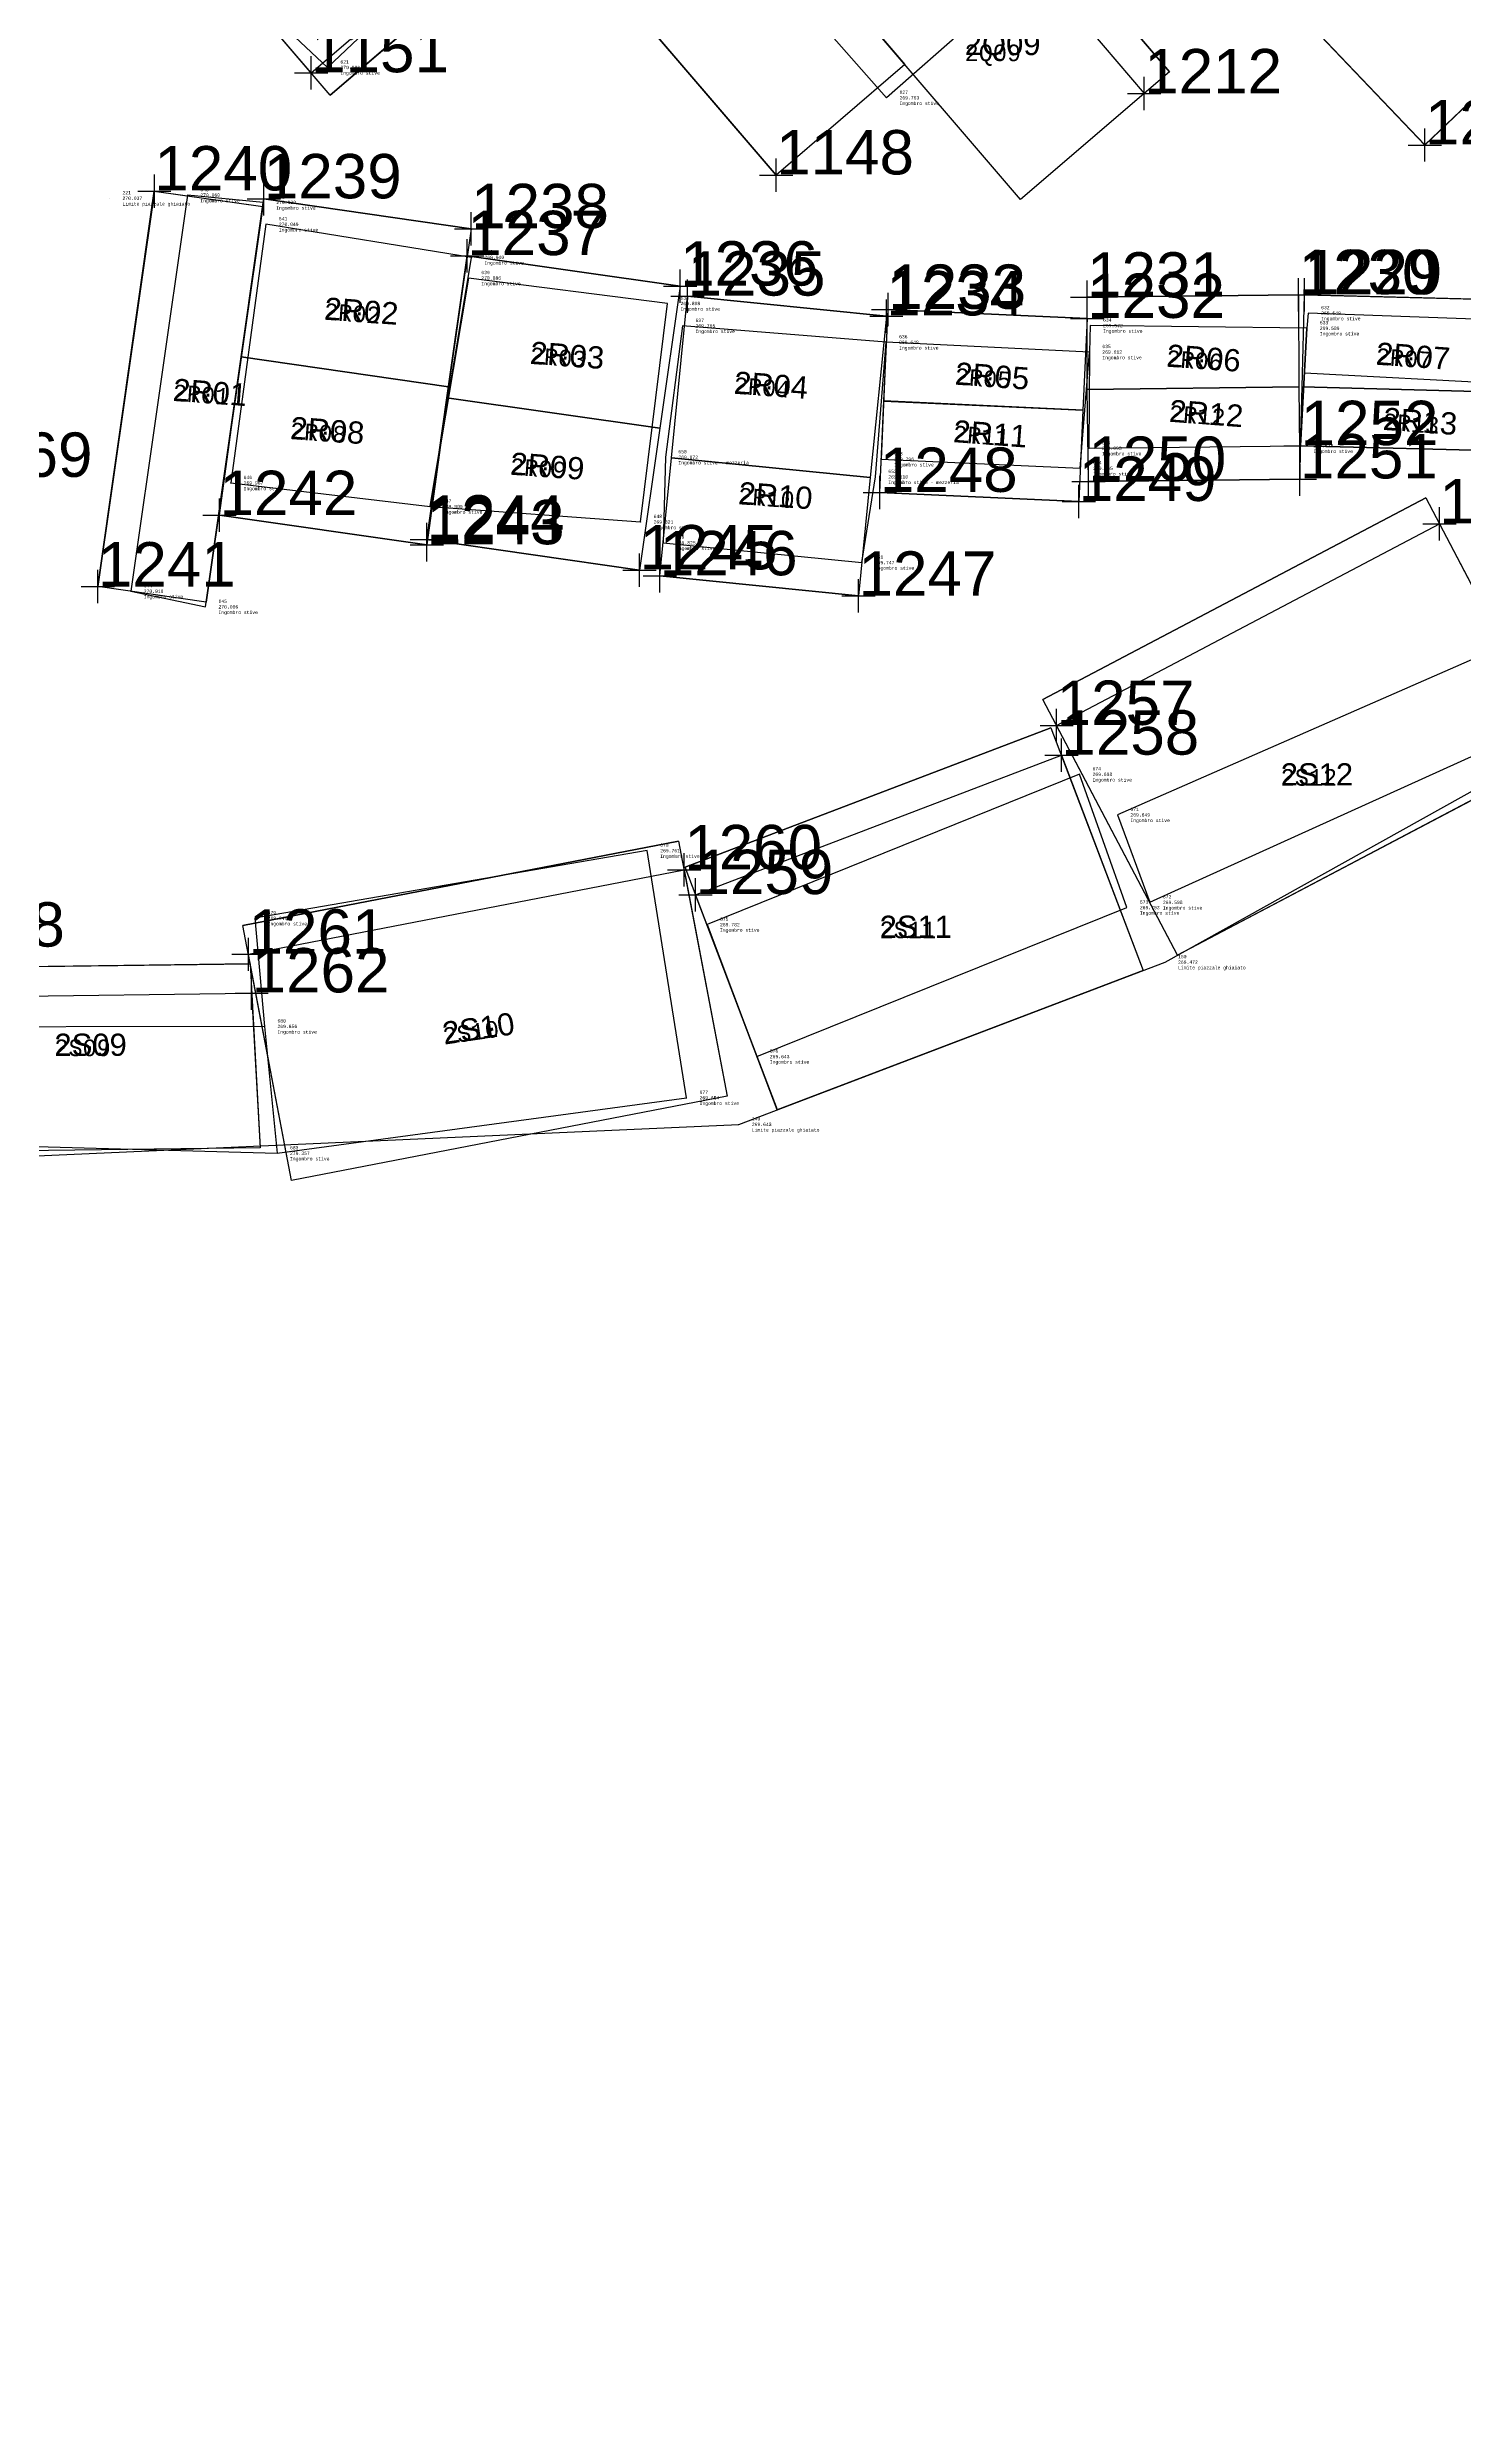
# Model space of a CAD drawing. Extents: x -1000 to 923337, y -63322 to 323191.
# Drawn here: x 329047 to 371611, y -35756 to 34718 of the extents above; entities that cross this region are included whole.
import ezdxf
from ezdxf.enums import TextEntityAlignment as Align

# ---------------------------------------------------------------- set-up
doc = ezdxf.new("R2010")
doc.units = 0
doc.header["$PDMODE"] = 35
doc.header["$PDSIZE"] = 1
for name, color, linetype in [('punti tracciati', 7, 'Continuous'), ('WF nome aree GPS', 7, 'Continuous'), ('WF_ingombro_stive_2', 1, 'Continuous'), ('WF_lato_di_accesso', 40, 'Continuous'), ('WF_nome_aree_GPS', 7, 'Continuous'), ('WF_tracciatura', 30, 'Continuous')]:
    doc.layers.add(name, color=color, linetype=linetype)
for name, color, linetype, lineweight in [('WF ingombro stive 2', 1, 'Continuous', 30), ('WF lato di accesso', 40, 'Continuous', 30), ('WF tracciatura', 30, 'Continuous', 30)]:
    doc.layers.add(name, color=color, linetype=linetype, lineweight=lineweight)
doc.styles.add('FONTSTYLE_1', font='arial.ttf', dxfattribs={"height": 0.2})
doc.styles.add('FONTSTYLE_2', font='arial.ttf', dxfattribs={"height": 0.2})
doc.styles.get("Standard").update_dxf_attribs({"font": 'consola.ttf', "height": 500})

# ---------------------------------------------------------------- blocks, each defined once
blk = doc.blocks.new('rilievo 2')
at = {"color": 8}
for points in [[(309560, -546125, -352), (312778, -542459, -391), (334234, -538070, -628), (348344, -548307, -983), (356892, -554192, -1195), (361959, -553931, -1407), (370204, -546889, -1399), (377957, -551519, -1580), (396391, -562427, -1455), (395427, -574492, -1317), (395026, -585611, -1377), (397751, -587224, -1981), (408367, -589089, -2210), (438006, -587763, -2348), (450817, -582890, -2520), (462675, -576278, -2454)], [(418937, -549298, -1909), (422403, -552975, -1899), (425641, -556017, -1906), (433792, -548296, -2137), (427396, -540363, -2025), (418937, -549298, -1909)], [(436173, -545333, -2119), (444994, -554686, -2254), (442445, -556926, -2228), (434108, -547473, -2086)], [(461050, -565522, -2530), (455004, -565196, -2384)], [(423749, -584822, -2135), (411806, -584847, -1972), (411800, -588289, -2092), (424127, -588631, -1635)]]:
    blk.add_polyline3d(points, dxfattribs=at)
for points in [[(423712, -560071, -1959), (421430, -559852, -1931), (419730, -571749, -1973), (421976, -572218, -1986)], [(429970, -561720, -2052), (423790, -560727, -1943), (422732, -568498, -2024), (428723, -569205, -2083)], [(435862, -563106, -2184), (429876, -562341, -1905), (428723, -569205, -2083), (435053, -569669, -2170)], [(442432, -564272, -2343), (436313, -563779, -2226), (435797, -567724, -2120), (435726, -570294, -2166), (441701, -570888, -2245), (442108, -568315, -2181)], [(455076, -563850, -2402), (448562, -563769, -2420), (448540, -564564, -2380), (448528, -567453, -2298), (454887, -567379, -2353)], [(460884, -567533, -2462), (461050, -565522, -2530), (460958, -563607, -2462), (455116, -563395, -2442), (455076, -563850, -2402), (454887, -567379, -2353)], [(448540, -564564, -2380), (442432, -564272, -2343), (442287, -567785, -2195), (448264, -568057, -2327)], [(460436, -573627, -2465), (449384, -578467, -2342), (450360, -581094, -2394), (461306, -576130, -2496)], [(449669, -581251, -2289), (448246, -577248, -2294), (437050, -581764, -2209), (438546, -585727, -2348)], [(436436, -586966, -2338), (435253, -579541, -2230), (423454, -581572, -2046), (423749, -584822, -2135), (424127, -588631, -1635)]]:
    blk.add_polyline3d(points, close=True, dxfattribs=at)
for p in [(425641, -556017, -1906), (442445, -556926, -2228), (419091, -559946, -1954), (421430, -559852, -1931), (423712, -560071, -1959), (423790, -560727, -1943), (429876, -562341, -1905), (429970, -561720, -2052), (435862, -563106, -2184), (436313, -563779, -2226), (448562, -563769, -2420), (455116, -563395, -2442), (442432, -564272, -2343), (455076, -563850, -2402), (448540, -564564, -2380), (435797, -567724, -2120), (442287, -567785, -2195), (448528, -567453, -2298), (454887, -567379, -2353), (422732, -568498, -2024), (442108, -568315, -2181), (448264, -568057, -2327), (428723, -569205, -2083), (435053, -569669, -2170), (435726, -570294, -2166), (441701, -570888, -2245), (419730, -571749, -1973), (421976, -572218, -1986), (448246, -577248, -2294), (449384, -578467, -2342), (435253, -579541, -2230), (449669, -581251, -2289), (450360, -581094, -2394), (423454, -581572, -2046), (437050, -581764, -2209), (450817, -582890, -2520), (423749, -584822, -2135), (438546, -585727, -2348), (436436, -586966, -2338), (438006, -587763, -2348), (424127, -588631, -1635)]:
    blk.add_point(p, dxfattribs=at)
for s, p in [('621', (426030, -555850, -1906)), ('270.086', (426030, -556017, -1906)), ('Ingombro stive', (426030, -556183, -1906)), ('627', (442834, -556760, -2228)), ('269.763', (442834, -556926, -2228)), ('Ingombro stive', (442834, -557093, -2228)), ('221', (419480, -559780, -1954)), ('270.037', (419480, -559946, -1954)), ('Limite piazzale ghiaiato', (419480, -560113, -1954)), ('643', (421819, -559685, -1931)), ('270.060', (421819, -559852, -1931)), ('Ingombro stive', (421819, -560018, -1931)), ('270.032', (424101, -560071, -1959)), ('642', (424101, -559904, -1959)), ('Ingombro stive', (424101, -560237, -1959)), ('270.049', (424179, -560727, -1943)), ('641', (424179, -560560, -1943)), ('Ingombro stive', (424179, -560894, -1943)), ('269.940', (430359, -561720, -2052)), ('640', (430359, -561553, -2052)), ('639', (430265, -562175, -1905)), ('270.086', (430265, -562341, -1905)), ('Ingombro stive', (430359, -561887, -2052)), ('Ingombro stive', (430265, -562508, -1905)), ('269.808', (436251, -563106, -2184)), ('638', (436251, -562939, -2184)), ('Ingombro stive', (436251, -563273, -2184)), ('637', (436702, -563612, -2226)), ('269.765', (436702, -563779, -2226)), ('634', (448951, -563602, -2420)), ('269.572', (448951, -563769, -2420)), ('633', (455465, -563684, -2402)), ('269.549', (455505, -563395, -2442)), ('632', (455505, -563228, -2442)), ('Ingombro stive', (455505, -563561, -2442)), ('Ingombro stive', (436702, -563946, -2226)), ('269.648', (442821, -564272, -2343)), ('636', (442821, -564105, -2343)), ('Ingombro stive', (442821, -564439, -2343)), ('635', (448929, -564397, -2380)), ('Ingombro stive', (448951, -563936, -2420)), ('269.589', (455465, -563850, -2402)), ('Ingombro stive', (455465, -564017, -2402)), ('269.612', (448929, -564564, -2380)), ('Ingombro stive', (448929, -564731, -2380)), ('655', (448917, -567286, -2298)), ('656', (455276, -567213, -2353)), ('650', (436186, -567557, -2120)), ('269.872', (436186, -567724, -2120)), ('Ingombro stive - mezzeria', (436186, -567891, -2120)), ('269.796', (442676, -567785, -2195)), ('653', (442676, -567618, -2195)), ('Ingombro stive', (442676, -567952, -2195)), ('654', (448653, -567890, -2327)), ('269.665', (448653, -568057, -2327)), ('269.693', (448917, -567453, -2298)), ('Ingombro stive', (448917, -567620, -2298)), ('269.638', (455276, -567379, -2353)), ('Ingombro stive', (455276, -567546, -2353)), ('269.967', (423121, -568498, -2024)), ('646', (423121, -568332, -2024)), ('Ingombro stive', (423121, -568665, -2024)), ('269.810', (442497, -568315, -2181)), ('652', (442497, -568148, -2181)), ('Ingombro stive - mezzeria', (442497, -568481, -2181)), ('Ingombro stive', (448653, -568224, -2327)), ('269.909', (429112, -569205, -2083)), ('647', (429112, -569038, -2083)), ('Ingombro stive', (429112, -569372, -2083)), ('269.821', (435442, -569669, -2170)), ('648', (435442, -569502, -2170)), ('Ingombro stive', (435442, -569836, -2170)), ('649', (436115, -570127, -2166)), ('269.825', (436115, -570294, -2166)), ('Ingombro stive', (436115, -570461, -2166)), ('269.747', (442090, -570888, -2245)), ('651', (442090, -570722, -2245)), ('644', (420119, -571582, -1973)), ('Ingombro stive', (442090, -571055, -2245)), ('270.018', (420119, -571749, -1973)), ('Ingombro stive', (420119, -571916, -1973)), ('270.006', (422365, -572218, -1986)), ('645', (422365, -572051, -1986)), ('Ingombro stive', (422365, -572384, -1986)), ('674', (448635, -577081, -2294)), ('269.698', (448635, -577248, -2294)), ('Ingombro stive', (448635, -577415, -2294)), ('671', (449773, -578300, -2342)), ('269.649', (449773, -578467, -2342)), ('Ingombro stive', (449773, -578634, -2342)), ('269.761', (435642, -579541, -2230)), ('678', (435642, -579375, -2230)), ('Ingombro stive', (435642, -579708, -2230)), ('679', (423843, -581406, -2046)), ('673', (450058, -581084, -2289)), ('269.703', (450058, -581251, -2289)), ('Ingombro stive', (450058, -581418, -2289)), ('672', (450749, -580927, -2394)), ('269.598', (450749, -581094, -2394)), ('Ingombro stive', (450749, -581260, -2394)), ('269.946', (423843, -581572, -2046)), ('Ingombro stive', (423843, -581739, -2046)), ('675', (437439, -581597, -2209)), ('269.782', (437439, -581764, -2209)), ('Ingombro stive', (437439, -581930, -2209)), ('150', (451206, -582723, -2520)), ('269.472', (451206, -582890, -2520)), ('Limite piazzale ghiaiato', (451206, -583057, -2520)), ('269.856', (424138, -584822, -2135)), ('680', (424138, -584655, -2135)), ('Ingombro stive', (424138, -584988, -2135)), ('676', (438935, -585561, -2348)), ('269.643', (438935, -585727, -2348)), ('Ingombro stive', (438935, -585894, -2348)), ('677', (436825, -586799, -2338)), ('269.654', (436825, -586966, -2338)), ('Ingombro stive', (436825, -587133, -2338)), ('149', (438395, -587597, -2348)), ('269.643', (438395, -587763, -2348)), ('683', (424515, -588464, -1635)), ('Limite piazzale ghiaiato', (438395, -587930, -2348)), ('270.357', (424515, -588631, -1635)), ('Ingombro stive', (424515, -588798, -1635))]:
    blk.add_text(s, height=100, dxfattribs=at).set_placement(p, align=Align.MIDDLE_LEFT)
blk = doc.blocks.new('Croce___ATS')
at = {"color": 0}
for p, q in [((-0.5, 0), (0.5, 0)), ((0, -0.5), (0, 0.5))]:
    blk.add_line(p, q, dxfattribs=at)
blk = doc.blocks.new('T_P_154')
at = {"color": 7}
blk.add_point((0, 0), dxfattribs=at)
blk.add_blockref('Croce___ATS', (0, 0), dxfattribs=at)
at = {"color": 7, "insert": (0, 0), "char_height": 1.3333, "attachment_point": 7, "style": 'FONTSTYLE_1'}
blk.add_mtext('1148', dxfattribs=at)
blk = doc.blocks.new('T_P_157')
at = {"color": 7}
blk.add_point((0, 0), dxfattribs=at)
blk.add_blockref('Croce___ATS', (0, 0), dxfattribs=at)
at = {"color": 7, "insert": (0, 0), "char_height": 1.3333, "attachment_point": 7, "style": 'FONTSTYLE_1'}
blk.add_mtext('1151', dxfattribs=at)
blk = doc.blocks.new('T_P_217')
at = {"color": 7}
blk.add_point((0, 0), dxfattribs=at)
blk.add_blockref('Croce___ATS', (0, 0), dxfattribs=at)
at = {"color": 7, "insert": (0, 0), "char_height": 1.3333, "attachment_point": 7, "style": 'FONTSTYLE_1'}
blk.add_mtext('1212', dxfattribs=at)
blk = doc.blocks.new('T_P_228')
at = {"color": 7}
blk.add_point((0, 0), dxfattribs=at)
blk.add_blockref('Croce___ATS', (0, 0), dxfattribs=at)
at = {"color": 7, "insert": (0, 0), "char_height": 1.3333, "attachment_point": 7, "style": 'FONTSTYLE_1'}
blk.add_mtext('1223', dxfattribs=at)
blk = doc.blocks.new('T_P_234')
at = {"color": 7}
blk.add_point((0, 0), dxfattribs=at)
blk.add_blockref('Croce___ATS', (0, 0), dxfattribs=at)
at = {"color": 7, "insert": (0, 0), "char_height": 1.3333, "attachment_point": 7, "style": 'FONTSTYLE_1'}
blk.add_mtext('1229', dxfattribs=at)
blk = doc.blocks.new('T_P_235')
at = {"color": 7}
blk.add_point((0, 0), dxfattribs=at)
blk.add_blockref('Croce___ATS', (0, 0), dxfattribs=at)
at = {"color": 7, "insert": (0, 0), "char_height": 1.3333, "attachment_point": 7, "style": 'FONTSTYLE_1'}
blk.add_mtext('1230', dxfattribs=at)
blk = doc.blocks.new('T_P_236')
at = {"color": 7}
blk.add_point((0, 0), dxfattribs=at)
blk.add_blockref('Croce___ATS', (0, 0), dxfattribs=at)
at = {"color": 7, "insert": (0, 0), "char_height": 1.3333, "attachment_point": 7, "style": 'FONTSTYLE_1'}
blk.add_mtext('1231', dxfattribs=at)
blk = doc.blocks.new('T_P_237')
at = {"color": 7}
blk.add_point((0, 0), dxfattribs=at)
blk.add_blockref('Croce___ATS', (0, 0), dxfattribs=at)
at = {"color": 7, "insert": (0, 0), "char_height": 1.3333, "attachment_point": 7, "style": 'FONTSTYLE_1'}
blk.add_mtext('1232', dxfattribs=at)
blk = doc.blocks.new('T_P_238')
at = {"color": 7}
blk.add_point((0, 0), dxfattribs=at)
blk.add_blockref('Croce___ATS', (0, 0), dxfattribs=at)
at = {"color": 7, "insert": (0, 0), "char_height": 1.3333, "attachment_point": 7, "style": 'FONTSTYLE_1'}
blk.add_mtext('1233', dxfattribs=at)
blk = doc.blocks.new('T_P_239')
at = {"color": 7}
blk.add_point((0, 0), dxfattribs=at)
blk.add_blockref('Croce___ATS', (0, 0), dxfattribs=at)
at = {"color": 7, "insert": (0, 0), "char_height": 1.3333, "attachment_point": 7, "style": 'FONTSTYLE_1'}
blk.add_mtext('1234', dxfattribs=at)
blk = doc.blocks.new('T_P_240')
at = {"color": 7}
blk.add_point((0, 0), dxfattribs=at)
blk.add_blockref('Croce___ATS', (0, 0), dxfattribs=at)
at = {"color": 7, "insert": (0, 0), "char_height": 1.3333, "attachment_point": 7, "style": 'FONTSTYLE_1'}
blk.add_mtext('1235', dxfattribs=at)
blk = doc.blocks.new('T_P_241')
at = {"color": 7}
blk.add_point((0, 0), dxfattribs=at)
blk.add_blockref('Croce___ATS', (0, 0), dxfattribs=at)
at = {"color": 7, "insert": (0, 0), "char_height": 1.3333, "attachment_point": 7, "style": 'FONTSTYLE_1'}
blk.add_mtext('1236', dxfattribs=at)
blk = doc.blocks.new('T_P_242')
at = {"color": 7}
blk.add_point((0, 0), dxfattribs=at)
blk.add_blockref('Croce___ATS', (0, 0), dxfattribs=at)
at = {"color": 7, "insert": (0, 0), "char_height": 1.3333, "attachment_point": 7, "style": 'FONTSTYLE_1'}
blk.add_mtext('1237', dxfattribs=at)
blk = doc.blocks.new('T_P_243')
at = {"color": 7}
blk.add_point((0, 0), dxfattribs=at)
blk.add_blockref('Croce___ATS', (0, 0), dxfattribs=at)
at = {"color": 7, "insert": (0, 0), "char_height": 1.3333, "attachment_point": 7, "style": 'FONTSTYLE_1'}
blk.add_mtext('1238', dxfattribs=at)
blk = doc.blocks.new('T_P_244')
at = {"color": 7}
blk.add_point((0, 0), dxfattribs=at)
blk.add_blockref('Croce___ATS', (0, 0), dxfattribs=at)
at = {"color": 7, "insert": (0, 0), "char_height": 1.3333, "attachment_point": 7, "style": 'FONTSTYLE_1'}
blk.add_mtext('1239', dxfattribs=at)
blk = doc.blocks.new('T_P_245')
at = {"color": 7}
blk.add_point((0, 0), dxfattribs=at)
blk.add_blockref('Croce___ATS', (0, 0), dxfattribs=at)
at = {"color": 7, "insert": (0, 0), "char_height": 1.3333, "attachment_point": 7, "style": 'FONTSTYLE_1'}
blk.add_mtext('1240', dxfattribs=at)
blk = doc.blocks.new('T_P_246')
at = {"color": 7}
blk.add_point((0, 0), dxfattribs=at)
blk.add_blockref('Croce___ATS', (0, 0), dxfattribs=at)
at = {"color": 7, "insert": (0, 0), "char_height": 1.3333, "attachment_point": 7, "style": 'FONTSTYLE_1'}
blk.add_mtext('1241', dxfattribs=at)
blk = doc.blocks.new('T_P_247')
at = {"color": 7}
blk.add_point((0, 0), dxfattribs=at)
blk.add_blockref('Croce___ATS', (0, 0), dxfattribs=at)
at = {"color": 7, "insert": (0, 0), "char_height": 1.3333, "attachment_point": 7, "style": 'FONTSTYLE_1'}
blk.add_mtext('1242', dxfattribs=at)
blk = doc.blocks.new('T_P_248')
at = {"color": 7}
blk.add_point((0, 0), dxfattribs=at)
blk.add_blockref('Croce___ATS', (0, 0), dxfattribs=at)
at = {"color": 7, "insert": (0, 0), "char_height": 1.3333, "attachment_point": 7, "style": 'FONTSTYLE_1'}
blk.add_mtext('1243', dxfattribs=at)
blk = doc.blocks.new('T_P_249')
at = {"color": 7}
blk.add_point((0, 0), dxfattribs=at)
blk.add_blockref('Croce___ATS', (0, 0), dxfattribs=at)
at = {"color": 7, "insert": (0, 0), "char_height": 1.3333, "attachment_point": 7, "style": 'FONTSTYLE_1'}
blk.add_mtext('1244', dxfattribs=at)
blk = doc.blocks.new('T_P_250')
at = {"color": 7}
blk.add_point((0, 0), dxfattribs=at)
blk.add_blockref('Croce___ATS', (0, 0), dxfattribs=at)
at = {"color": 7, "insert": (0, 0), "char_height": 1.3333, "attachment_point": 7, "style": 'FONTSTYLE_1'}
blk.add_mtext('1245', dxfattribs=at)
blk = doc.blocks.new('T_P_251')
at = {"color": 7}
blk.add_point((0, 0), dxfattribs=at)
blk.add_blockref('Croce___ATS', (0, 0), dxfattribs=at)
at = {"color": 7, "insert": (0, 0), "char_height": 1.3333, "attachment_point": 7, "style": 'FONTSTYLE_1'}
blk.add_mtext('1246', dxfattribs=at)
blk = doc.blocks.new('T_P_252')
at = {"color": 7}
blk.add_point((0, 0), dxfattribs=at)
blk.add_blockref('Croce___ATS', (0, 0), dxfattribs=at)
at = {"color": 7, "insert": (0, 0), "char_height": 1.3333, "attachment_point": 7, "style": 'FONTSTYLE_1'}
blk.add_mtext('1247', dxfattribs=at)
blk = doc.blocks.new('T_P_253')
at = {"color": 7}
blk.add_point((0, 0), dxfattribs=at)
blk.add_blockref('Croce___ATS', (0, 0), dxfattribs=at)
at = {"color": 7, "insert": (0, 0), "char_height": 1.3333, "attachment_point": 7, "style": 'FONTSTYLE_1'}
blk.add_mtext('1248', dxfattribs=at)
blk = doc.blocks.new('T_P_254')
at = {"color": 7}
blk.add_point((0, 0), dxfattribs=at)
blk.add_blockref('Croce___ATS', (0, 0), dxfattribs=at)
at = {"color": 7, "insert": (0, 0), "char_height": 1.3333, "attachment_point": 7, "style": 'FONTSTYLE_1'}
blk.add_mtext('1249', dxfattribs=at)
blk = doc.blocks.new('T_P_255')
at = {"color": 7}
blk.add_point((0, 0), dxfattribs=at)
blk.add_blockref('Croce___ATS', (0, 0), dxfattribs=at)
at = {"color": 7, "insert": (0, 0), "char_height": 1.3333, "attachment_point": 7, "style": 'FONTSTYLE_1'}
blk.add_mtext('1250', dxfattribs=at)
blk = doc.blocks.new('T_P_256')
at = {"color": 7}
blk.add_point((0, 0), dxfattribs=at)
blk.add_blockref('Croce___ATS', (0, 0), dxfattribs=at)
at = {"color": 7, "insert": (0, 0), "char_height": 1.3333, "attachment_point": 7, "style": 'FONTSTYLE_1'}
blk.add_mtext('1251', dxfattribs=at)
blk = doc.blocks.new('T_P_257')
at = {"color": 7}
blk.add_point((0, 0), dxfattribs=at)
blk.add_blockref('Croce___ATS', (0, 0), dxfattribs=at)
at = {"color": 7, "insert": (0, 0), "char_height": 1.3333, "attachment_point": 7, "style": 'FONTSTYLE_1'}
blk.add_mtext('1252', dxfattribs=at)
blk = doc.blocks.new('T_P_261')
at = {"color": 7}
blk.add_point((0, 0), dxfattribs=at)
blk.add_blockref('Croce___ATS', (0, 0), dxfattribs=at)
at = {"color": 7, "insert": (0, 0), "char_height": 1.3333, "attachment_point": 7, "style": 'FONTSTYLE_1'}
blk.add_mtext('1256', dxfattribs=at)
blk = doc.blocks.new('T_P_262')
at = {"color": 7}
blk.add_point((0, 0), dxfattribs=at)
blk.add_blockref('Croce___ATS', (0, 0), dxfattribs=at)
at = {"color": 7, "insert": (0, 0), "char_height": 1.3333, "attachment_point": 7, "style": 'FONTSTYLE_1'}
blk.add_mtext('1257', dxfattribs=at)
blk = doc.blocks.new('T_P_263')
at = {"color": 7}
blk.add_point((0, 0), dxfattribs=at)
blk.add_blockref('Croce___ATS', (0, 0), dxfattribs=at)
at = {"color": 7, "insert": (0, 0), "char_height": 1.3333, "attachment_point": 7, "style": 'FONTSTYLE_1'}
blk.add_mtext('1258', dxfattribs=at)
blk = doc.blocks.new('T_P_264')
at = {"color": 7}
blk.add_point((0, 0), dxfattribs=at)
blk.add_blockref('Croce___ATS', (0, 0), dxfattribs=at)
at = {"color": 7, "insert": (0, 0), "char_height": 1.3333, "attachment_point": 7, "style": 'FONTSTYLE_1'}
blk.add_mtext('1259', dxfattribs=at)
blk = doc.blocks.new('T_P_265')
at = {"color": 7}
blk.add_point((0, 0), dxfattribs=at)
blk.add_blockref('Croce___ATS', (0, 0), dxfattribs=at)
at = {"color": 7, "insert": (0, 0), "char_height": 1.3333, "attachment_point": 7, "style": 'FONTSTYLE_1'}
blk.add_mtext('1260', dxfattribs=at)
blk = doc.blocks.new('T_P_266')
at = {"color": 7}
blk.add_point((0, 0), dxfattribs=at)
blk.add_blockref('Croce___ATS', (0, 0), dxfattribs=at)
at = {"color": 7, "insert": (0, 0), "char_height": 1.3333, "attachment_point": 7, "style": 'FONTSTYLE_1'}
blk.add_mtext('1261', dxfattribs=at)
blk = doc.blocks.new('T_P_267')
at = {"color": 7}
blk.add_point((0, 0), dxfattribs=at)
blk.add_blockref('Croce___ATS', (0, 0), dxfattribs=at)
at = {"color": 7, "insert": (0, 0), "char_height": 1.3333, "attachment_point": 7, "style": 'FONTSTYLE_1'}
blk.add_mtext('1262', dxfattribs=at)
blk = doc.blocks.new('T_P_273')
at = {"color": 7}
blk.add_point((0, 0), dxfattribs=at)
blk.add_blockref('Croce___ATS', (0, 0), dxfattribs=at)
at = {"color": 7, "insert": (0, 0), "char_height": 1.3333, "attachment_point": 7, "style": 'FONTSTYLE_1'}
blk.add_mtext('1268', dxfattribs=at)
blk = doc.blocks.new('T_P_274')
at = {"color": 7}
blk.add_point((0, 0), dxfattribs=at)
blk.add_blockref('Croce___ATS', (0, 0), dxfattribs=at)
at = {"color": 7, "insert": (0, 0), "char_height": 1.3333, "attachment_point": 7, "style": 'FONTSTYLE_1'}
blk.add_mtext('1269', dxfattribs=at)
blk = doc.blocks.new('punti tracciatura 2')
at = {"layer": 'WF_ingombro_stive_2', "ltscale": 0.5, "flags": 128}
for points, elevation in [([(1346675.354, -3504.318), (1346672.609, -3501.114), (1346682.482, -3492.657), (1346685.229, -3495.864)], 270.093), ([(1346700.396, -3504.933), (1346696.675, -3508.122), (1346691.861, -3502.502), (1346695.581, -3499.313)], 270.364), ([(1346709.266, -3517.867), (1346712.898, -3524.767), (1346701.395, -3530.822), (1346697.762, -3523.922)], 269.474), ([(1346697.904, -3524.816), (1346700.363, -3531.28), (1346689.368, -3535.469), (1346686.909, -3529.004)], 269.643), ([(1346686.567, -3528.261), (1346687.857, -3535.056), (1346674.762, -3537.59), (1346673.472, -3530.795)], 269.854), ([(1346673.568, -3531.958), (1346673.823, -3536.603), (1346661.879, -3536.761), (1346661.624, -3532.116)], 269.776)]:
    blk.add_lwpolyline(points, dxfattribs=dict(at, elevation=elevation))
for points, elevation in [([(1346682.995, -3499.991), (1346686.868, -3496.673), (1346693.204, -3504.07), (1346689.331, -3507.387)], 270.364), ([(1346708.706, -3497.807), (1346713.1, -3502.41), (1346708.832, -3506.484), (1346704.438, -3501.881)], 269.927), ([(1346668.946, -3519.746), (1346670.644, -3507.867), (1346673.901, -3508.332), (1346672.204, -3520.212)], 270.018), ([(1346673.935, -3508.105), (1346680.164, -3509.002), (1346679.485, -3513.748), (1346673.255, -3512.851)], 270.018), ([(1346680.047, -3509.811), (1346686.446, -3510.725), (1346685.837, -3514.988), (1346679.438, -3514.074)], 270.018), ([(1346698.676, -3511.058), (1346705.035, -3510.984), (1346705.043, -3513.751), (1346698.684, -3513.825)], 269.693), ([(1346705.209, -3510.985), (1346711.567, -3511.148), (1346711.496, -3513.914), (1346705.139, -3513.752)], 269.638), ([(1346686.67, -3511.027), (1346692.644, -3511.621), (1346692.162, -3516.474), (1346686.187, -3515.879)], 269.825), ([(1346692.701, -3511.425), (1346698.679, -3511.697), (1346698.552, -3514.446), (1346692.573, -3514.174)], 269.796), ([(1346673.255, -3512.851), (1346679.485, -3513.748), (1346678.831, -3518.497), (1346672.602, -3517.6)], 270.018), ([(1346698.684, -3513.825), (1346705.043, -3513.751), (1346705.075, -3516.518), (1346698.716, -3516.592)], 269.693), ([(1346705.139, -3513.752), (1346711.496, -3513.914), (1346711.451, -3515.681), (1346705.093, -3515.518)], 269.638), ([(1346679.438, -3514.074), (1346685.837, -3514.988), (1346685.228, -3519.251), (1346678.829, -3518.337)], 270.018), ([(1346692.573, -3514.174), (1346698.552, -3514.446), (1346698.426, -3517.195), (1346692.448, -3516.923)], 269.796), ([(1346686.187, -3515.879), (1346692.162, -3516.474), (1346691.808, -3520.023), (1346685.834, -3519.428)], 269.825)]:
    blk.add_lwpolyline(points, close=True, dxfattribs=dict(at, elevation=elevation))
at = {"layer": 'WF_lato_di_accesso', "ltscale": 0.5}
for p, q in [((1346682.995, -3499.991, 270.364), (1346689.331, -3507.387, 270.364)), ((1346704.438, -3501.881, 269.927), (1346708.832, -3506.484, 269.927)), ((1346670.644, -3507.867, 270.018), (1346668.946, -3519.746, 270.018)), ((1346680.164, -3509.002, 270.018), (1346673.935, -3508.105, 270.018)), ((1346686.446, -3510.725, 270.018), (1346680.047, -3509.811, 270.018)), ((1346705.035, -3510.984, 269.693), (1346698.676, -3511.058, 269.693)), ((1346711.567, -3511.148, 269.638), (1346705.209, -3510.985, 269.638)), ((1346692.644, -3511.621, 269.825), (1346686.67, -3511.027, 269.825)), ((1346698.679, -3511.697, 269.796), (1346692.701, -3511.425, 269.796)), ((1346705.093, -3515.518, 269.638), (1346711.451, -3515.681, 269.638)), ((1346698.716, -3516.592, 269.693), (1346705.075, -3516.518, 269.693)), ((1346692.448, -3516.923, 269.796), (1346698.426, -3517.195, 269.796)), ((1346672.602, -3517.6, 270.018), (1346678.831, -3518.497, 270.018)), ((1346678.829, -3518.337, 270.018), (1346685.228, -3519.251, 270.018)), ((1346685.834, -3519.428, 271.991), (1346691.808, -3520.023, 269.825))]:
    blk.add_line(p, q, dxfattribs=at)
at = {"layer": 'WF_tracciatura', "ltscale": 0.5}
for p, q in [((1346681.139, -3482.453, 270.364), (1346700.395, -3504.933, 270.364)), ((1346675.354, -3504.318, 270.093), (1346685.23, -3495.864, 265.21)), ((1346697.762, -3523.922, 269.474), (1346709.266, -3517.867, 269.474)), ((1346686.909, -3529.004, 269.643), (1346697.904, -3524.815, 269.643)), ((1346673.475, -3530.794, 269.854), (1346686.57, -3528.26, 269.854)), ((1346661.587, -3532.116, 269.776), (1346673.531, -3531.958, 269.776))]:
    blk.add_line(p, q, dxfattribs=at)
at = {"color": 7}
for name, p in [('T_P_157', (1346675.354, -3504.318, 270.093)), ('T_P_217', (1346700.395, -3504.933, 270.364)), ('T_P_228', (1346708.832, -3506.484, 269.927)), ('T_P_154', (1346689.331, -3507.387, 270.364)), ('T_P_245', (1346670.644, -3507.867, 270.018)), ('T_P_244', (1346673.935, -3508.105, 270.018)), ('T_P_243', (1346680.164, -3509.002, 270.018)), ('T_P_242', (1346680.047, -3509.811, 270.018)), ('T_P_241', (1346686.446, -3510.725, 270.018)), ('T_P_240', (1346686.67, -3511.027, 269.825)), ('T_P_239', (1346692.644, -3511.621, 269.825)), ('T_P_238', (1346692.701, -3511.425, 269.796)), ('T_P_236', (1346698.676, -3511.058, 269.693)), ('T_P_235', (1346705.035, -3510.984, 269.693)), ('T_P_234', (1346705.209, -3510.985, 269.638)), ('T_P_237', (1346698.679, -3511.697, 269.796)), ('T_P_257', (1346705.093, -3515.518, 269.638)), ('T_P_274', (1346664.641, -3516.471, 270.271)), ('T_P_255', (1346698.716, -3516.592, 269.693)), ('T_P_256', (1346705.075, -3516.518, 269.693)), ('T_P_253', (1346692.448, -3516.923, 269.796)), ('T_P_254', (1346698.426, -3517.195, 269.796)), ('T_P_247', (1346672.602, -3517.6, 270.018)), ('T_P_261', (1346709.266, -3517.867, 269.474)), ('T_P_249', (1346678.829, -3518.337, 270.018)), ('T_P_248', (1346678.831, -3518.497, 270.018)), ('T_P_250', (1346685.228, -3519.251, 270.018)), ('T_P_251', (1346685.834, -3519.428, 269.825)), ('T_P_246', (1346668.946, -3519.746, 270.018)), ('T_P_252', (1346691.808, -3520.023, 269.825)), ('T_P_262', (1346697.762, -3523.922, 269.474)), ('T_P_263', (1346697.904, -3524.816, 269.643)), ('T_P_265', (1346686.57, -3528.26, 269.854)), ('T_P_264', (1346686.909, -3529.004, 269.643)), ('T_P_273', (1346663.81, -3530.582, 270.271)), ('T_P_266', (1346673.475, -3530.794, 269.854)), ('T_P_267', (1346673.568, -3531.958, 269.776))]:
    blk.add_blockref(name, p, dxfattribs=at)
at = {"layer": 'WF_nome_aree_GPS', "char_height": 0.6667, "attachment_point": 7, "style": 'FONTSTYLE_2'}
for s, insert in [('2Q09', (1346694.999, -3503.966, 270.234)), ('2S12', (1346704.497, -3525.731, 270.75)), ('2S11', (1346692.442, -3530.31, 270.75)), ('2S09', (1346667.64, -3533.853, 270.75))]:
    blk.add_mtext(s, dxfattribs=dict(at, insert=insert))
for s, insert, rotation in [('2R02', (1346675.731, -3511.73, 270.669), 355.7), ('2R03', (1346681.917, -3513.057, 270.669), 355.7), ('2R07', (1346707.339, -3513.081, 270.669), 355.7), ('2R05', (1346694.69, -3513.68, 270.669), 355.7), ('2R06', (1346701.046, -3513.141, 270.669), 355.7), ('2R01', (1346671.184, -3514.17, 270.669), 355.7), ('2R04', (1346688.045, -3513.954, 270.669), 355.7), ('2R12', (1346701.126, -3514.795, 270.669), 355.7), ('2R13', (1346707.554, -3515.04, 270.669), 355.7), ('2R08', (1346674.709, -3515.315, 270.669), 355.7), ('2R11', (1346694.636, -3515.407, 270.669), 355.7), ('2R09', (1346681.321, -3516.386, 270.669), 355.7), ('2R10', (1346688.178, -3517.273, 270.669), 355.7), ('2S10', (1346679.355, -3533.508, 270.829), 8.1)]:
    blk.add_mtext(s, dxfattribs=dict(at, insert=insert, rotation=rotation))

msp = doc.modelspace()

# ---------------------------------------------------------------- linework, layer by layer
at = {"layer": 'WF ingombro stive 2'}
for points, elevation in [([(344114.3, 45599.4), (347432.2, 41726.1), (337559.2, 33268.9), (334241.4, 37142.1)], -1898.7), ([(344627.1, 38265.2), (348500.4, 41583.1), (354836, 34186.8), (350962.8, 30869)], -1627.5), ([(370338.3, 40449), (374731.8, 35846.5), (370464.1, 31772.6), (366070.6, 36375.1)], -2064.3), ([(357972.8, 39594.1), (362786.9, 33974.1), (358307.4, 30134.3), (353493.3, 35754.3)], -1627.5), ([(330578.4, 18510.1), (332275.7, 30389.4), (335533.2, 29924), (333835.9, 18044.7)], -1973), ([(335566.7, 30150.9), (341795.8, 29254.5), (341116.7, 24508.6), (334887.6, 25405.1)], -1973), ([(341679.2, 28445.4), (348078.5, 27531), (347469.4, 23268.1), (341070.1, 24182.4)], -1973), ([(348301.7, 27229.7), (354276.6, 26635.1), (353793.8, 21782.6), (347818.9, 22377.1)], -2166.2), ([(354332.9, 26831.8), (360311.3, 26559.6), (360183.8, 23810.6), (354205.4, 24082.7)], -2195.5), ([(360308, 27198.7), (366667, 27272.2), (366674.9, 24505.2), (360316, 24431.7)], -2298.2), ([(366841.6, 27271.1), (373198.9, 27108.1), (373128, 24341.9), (366770.7, 24504.8)], -2353.5), ([(334887.6, 25405.1), (341116.7, 24508.6), (340462.8, 19759.4), (334233.7, 20655.9)], -1973), ([(341070.1, 24182.4), (347469.4, 23268.1), (346860.3, 19005.1), (340461, 19919.4)], -1973), ([(354205.4, 24082.7), (360183.8, 23810.6), (360058.6, 21061.5), (354080.3, 21333.6)], -2195.5), ([(360316, 24431.7), (366674.9, 24505.2), (366707, 21738.2), (360348, 21664.7)], -2298.2), ([(366770.7, 24504.8), (373128, 24341.9), (373082.7, 22575.2), (366725.4, 22738.2)], -2353.5), ([(347818.9, 22377.1), (353793.8, 21782.6), (353440.6, 18233.8), (347465.7, 18828.4)], -2166.2), ([(363026.7, 7434.3), (358984.3, 15113.7), (370487.8, 21169.1), (374530.2, 13489.7)], -2517.5), ([(351000.1, 2787.6), (348227.7, 10075.6), (359222.9, 14264.1), (361995.3, 6976.1)], -2348.4), ([(336394.5, 666.4), (334939.7, 8327), (348034.5, 10860.8), (349489.4, 3200.2)], -2137.5), ([(323511.2, 1495.4), (323207.6, 7020.9), (335151.5, 7179), (335455.2, 1653.5)], -2215.9)]:
    msp.add_lwpolyline(points, close=True, dxfattribs=dict(at, elevation=elevation))
at = {"layer": 'WF lato di accesso'}
for p, q in [((337559.2, 33268.9, -1898.7), (347434.6, 41723.3, -6781.3)), ((362786.9, 33974.1, -1627.5), (357972.8, 39594.1, -1627.5)), ((344627.1, 38265.2, -1627.5), (350962.8, 30869, -1627.5)), ((366070.6, 36375.1, -2064.3), (370464.1, 31772.6, -2064.3)), ((332275.7, 30389.4, -1973), (330578.4, 18510.1, -1973)), ((341795.8, 29254.5, -1973), (335566.7, 30150.9, -1973)), ((348078.5, 27531, -1973), (341679.2, 28445.4, -1973)), ((354276.6, 26635.1, -2166.2), (348301.7, 27229.7, -2166.2)), ((360311.3, 26559.6, -2195.5), (354332.9, 26831.8, -2195.5)), ((366667, 27272.2, -2298.2), (360308, 27198.7, -2298.2)), ((373198.9, 27108.1, -2353.5), (366841.6, 27271.1, -2353.5)), ((366725.4, 22738.2, -2353.5), (373082.7, 22575.2, -2353.5)), ((354080.3, 21333.6, -2195.5), (360058.6, 21061.5, -2195.5)), ((370487.8, 21169.1, -2517.5), (358984.3, 15113.7, -2517.5)), ((360348, 21664.7, -2298.2), (366707, 21738.2, -2298.2)), ((334233.7, 20655.9, -1973), (340462.8, 19759.4, -1973)), ((340461, 19919.4, -1973), (346860.3, 19005.1, -1973)), ((347465.7, 18828.4), (353440.6, 18233.8, -2166.2)), ((359222.9, 14264.1, -2348.4), (348227.7, 10075.6, -2348.4)), ((348034.5, 10860.8, -2137.5), (334939.7, 8327, -2137.5)), ((335151.5, 7179, -2215.9), (323207.6, 7020.9, -2215.9))]:
    msp.add_line(p, q, dxfattribs=at)
at = {"layer": 'WF tracciatura'}
for p, q in [((342771, 55803.6, -1627.5), (362027.5, 33323.6, -1627.5)), ((336986.3, 33938.1, -1898.7), (346861.7, 42392.5, -6781.3)), ((359394.6, 14334.2, -2517.5), (370898.1, 20389.6, -2517.5)), ((348541.3, 9252.4, -2348.4), (359536.5, 13440.9, -2348.4)), ((335107, 7462.2, -2137.5), (348201.9, 9995.9, -2137.5)), ((323219.2, 6140.1, -2215.9), (335163.2, 6298.2, -2215.9))]:
    msp.add_line(p, q, dxfattribs=at)

# ---------------------------------------------------------------- block references
at = {"color": 251}
msp.add_blockref('rilievo 2', (-88161.4, 590117.4), dxfattribs=at)
at = {"layer": 'punti tracciati', "xscale": 1000, "yscale": 1000, "zscale": 1000}
msp.add_blockref('punti tracciatura 2', (-1346338367.3, 3538255.9, -271991), dxfattribs=at)

# ---------------------------------------------------------------- texts
at = {"layer": 'WF nome aree GPS'}
for s, p in [('2Q09', (356630.8, 34290.5, -1757.6)), ('2S12', (366128.9, 12525, -1241)), ('2S11', (354074.5, 7946.2, -1241)), ('2S09', (329272.5, 4403.1, -1241))]:
    msp.add_text(s, height=500, dxfattribs=at).set_placement(p)
for s, rotation, p in [('2R02', 355.78934, (337363.4, 26526.6, -1322.4)), ('2R03', 355.78934, (343549.4, 25199.1, -1322.4)), ('2R06', 355.78934, (362678, 25115.1, -1322.4)), ('2R07', 355.78934, (368971.6, 25174.9, -1322.4)), ('2R04', 355.78934, (349677.5, 24302.3, -1322.4)), ('2R05', 355.78934, (356321.9, 24576.2, -1322.4)), ('2R01', 355.78934, (332815.8, 24086, -1322.4)), ('2R08', 355.78934, (336341.4, 22941.3, -1322.4)), ('2R11', 355.78934, (356268.5, 22849.5, -1322.4)), ('2R12', 355.78934, (362757.8, 23461.5, -1322.4)), ('2R13', 355.78934, (369185.9, 23216.7, -1322.4)), ('2R09', 355.78934, (342953.1, 21870.4, -1322.4)), ('2R10', 355.78934, (349809.8, 20983.1, -1322.4)), ('2S10', 8.192659, (340986.7, 4748, -1162.6))]:
    msp.add_text(s, height=500, rotation=rotation, dxfattribs=at).set_placement(p)

doc.saveas('drawing.dxf')
